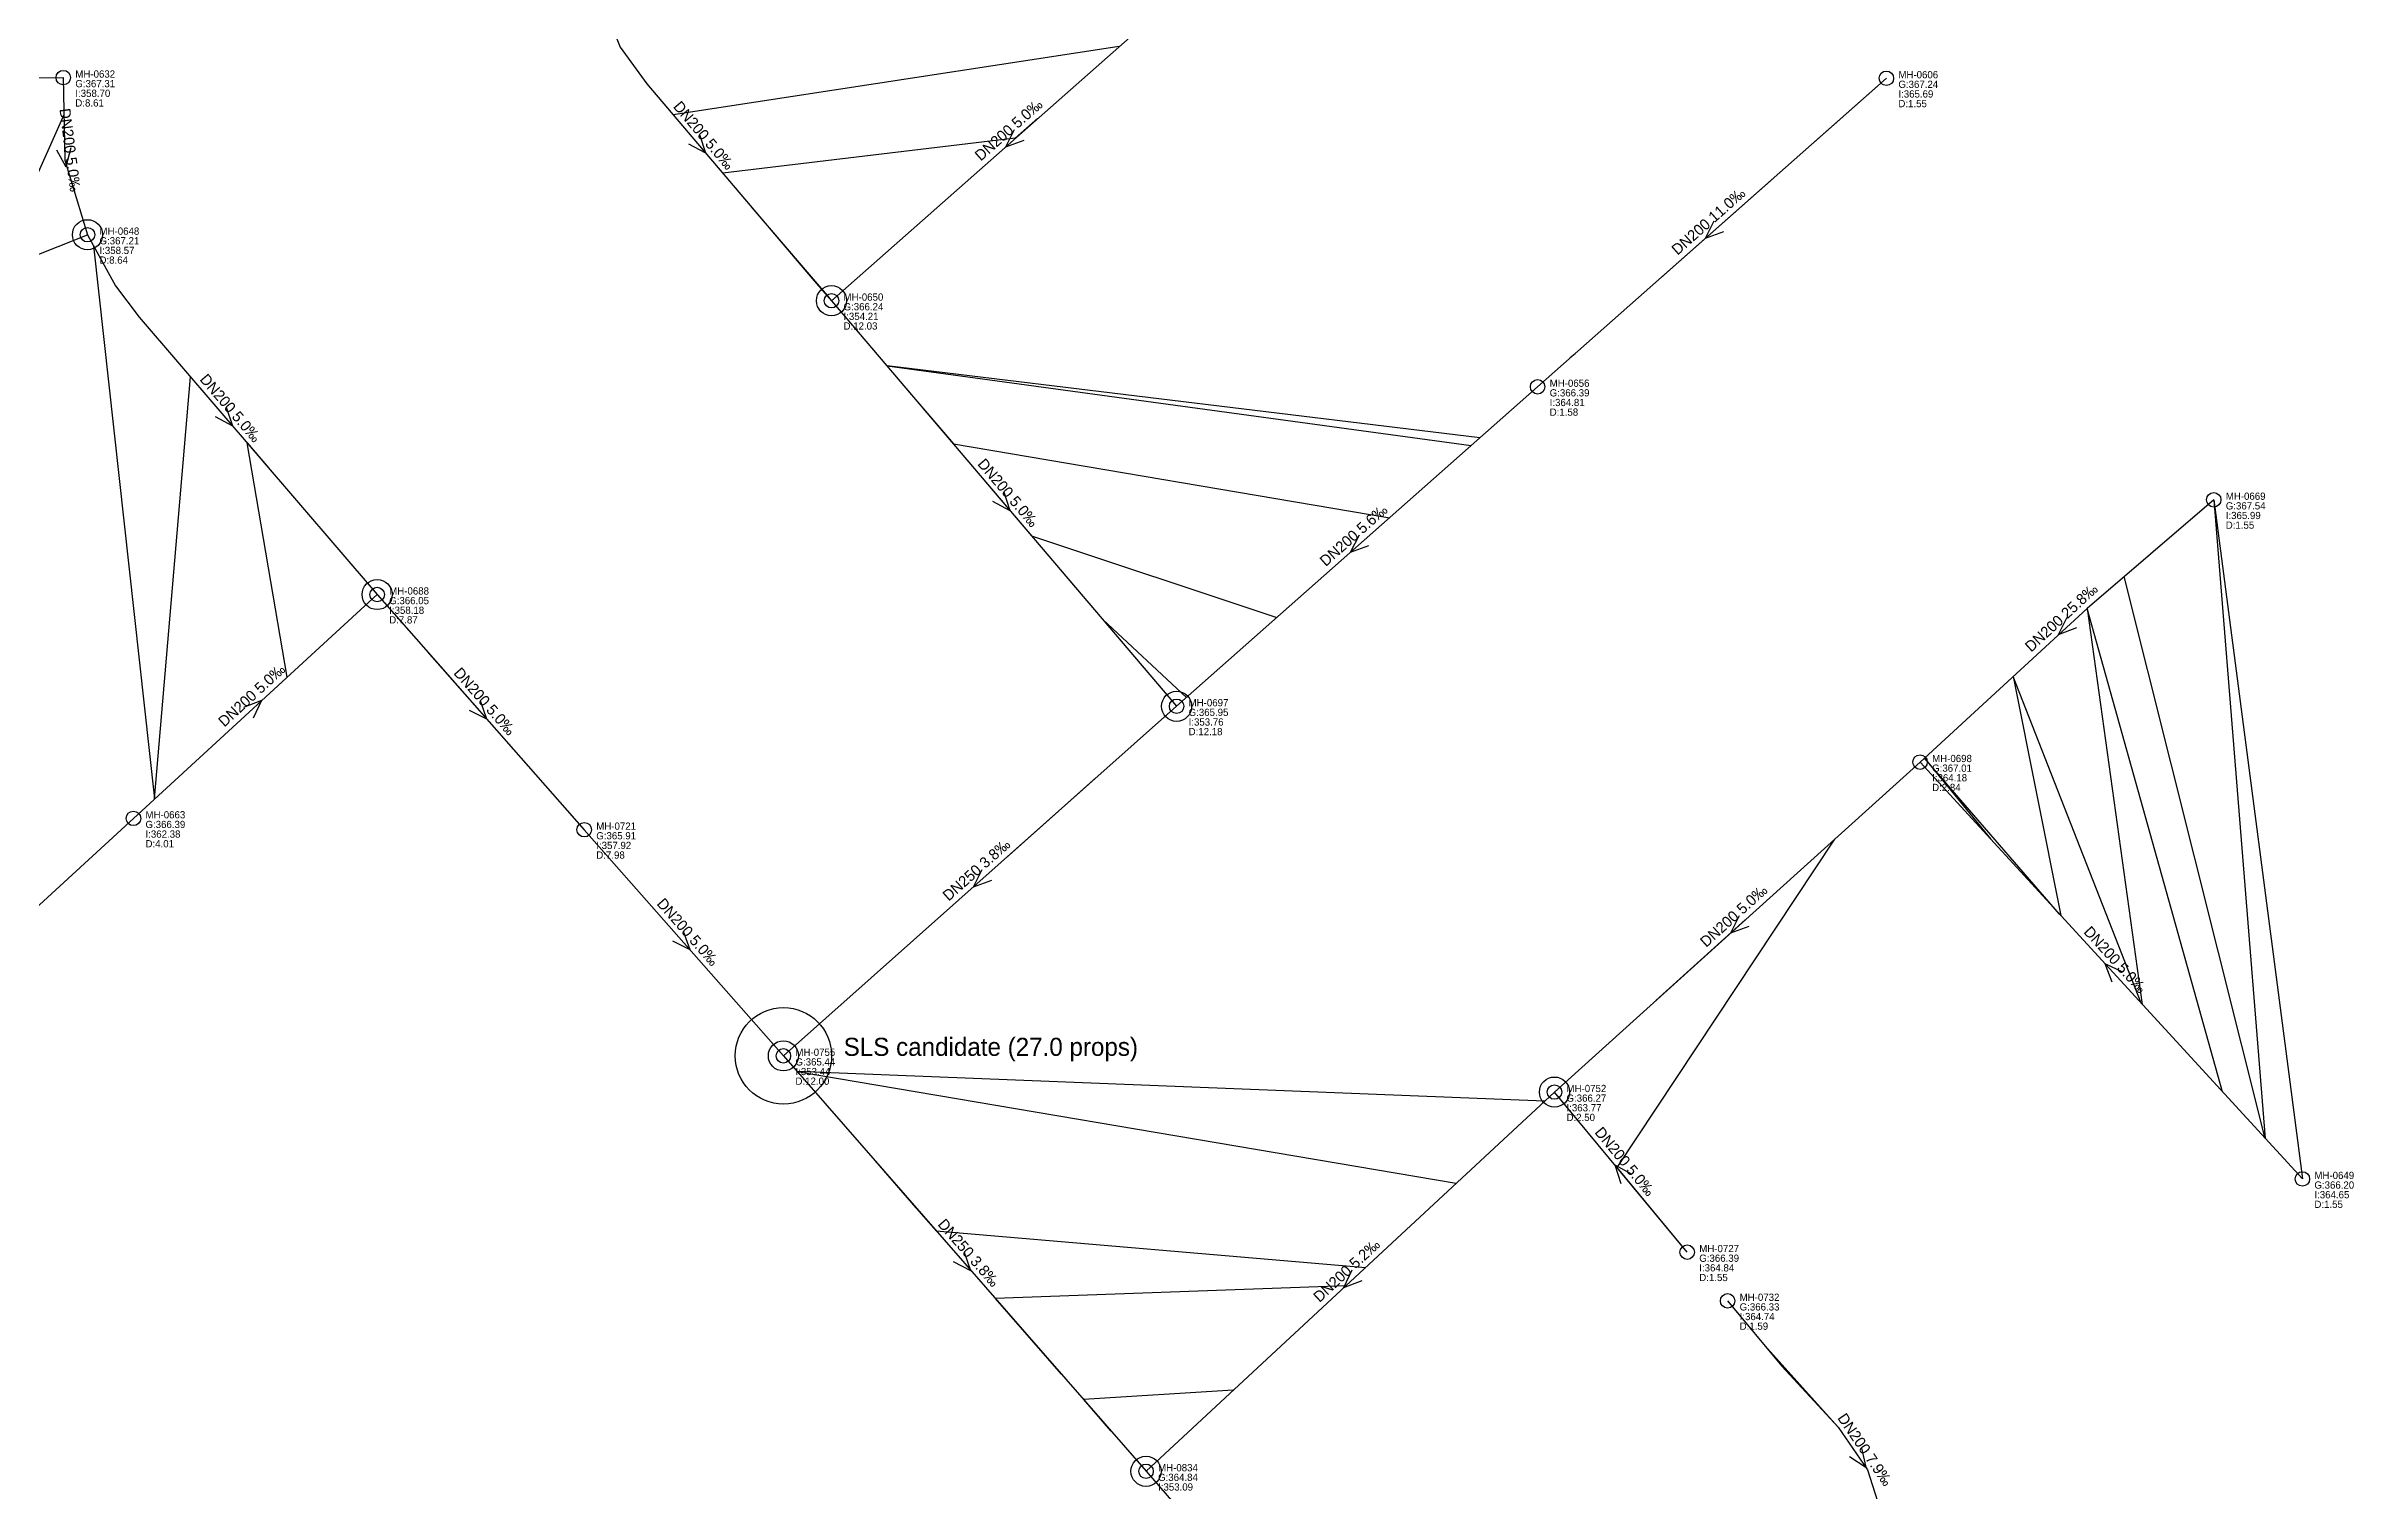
# Model space of a CAD drawing. Header units: metres. Extents: x 449913 to 451990, y 2566939 to 2570822.
# Drawn here: x 450757.8 to 451140.7, y 2569458.5 to 2569698.4 of the extents above; entities that cross this region are included whole.
import ezdxf
from ezdxf.enums import TextEntityAlignment as Align

# ---------------------------------------------------------------- set-up
doc = ezdxf.new("R2010")
doc.units = ezdxf.units.M
for name, color, linetype in [('SEW-DROP', 6, 'Continuous'), ('SEW-LABEL', 2, 'Continuous'), ('SEW-MH', 7, 'Continuous'), ('SEW-MH-LABEL', 8, 'Continuous'), ('SEW-PIPE-DN200', 3, 'Continuous'), ('SEW-PIPE-DN250', 4, 'Continuous'), ('SEW-RIDER', 8, 'Continuous'), ('SEW-SLS', 1, 'Continuous')]:
    doc.layers.add(name, color=color, linetype=linetype)

msp = doc.modelspace()

# ---------------------------------------------------------------- linework, layer by layer
at = {"layer": 'SEW-DROP'}
for centre in [(450764.64, 2569667.12), (450888.1, 2569656.18), (450812.71, 2569607.42), (450945.36, 2569588.88), (450880.12, 2569530.88), (451008.06, 2569524.87), (450940.29, 2569461.95)]:
    msp.add_circle(centre, 2.5, dxfattribs=at)
at = {"layer": 'SEW-LABEL'}
for p, q in [((450918.41, 2569684.55), (450916.95, 2569681.67)), ((450759.5, 2569681.21), (450761.07, 2569678.39)), ((450761.88, 2569681.52), (450761.07, 2569678.39)), ((450864.36, 2569682.19), (450867.21, 2569680.69)), ((450866.18, 2569683.75), (450867.21, 2569680.69)), ((450920, 2569682.76), (450916.95, 2569681.67)), ((451034.53, 2569669.38), (451033.08, 2569666.49)), ((451036.12, 2569667.58), (451033.08, 2569666.49)), ((450787.64, 2569638.5), (450788.68, 2569635.44)), ((450785.82, 2569636.94), (450788.68, 2569635.44)), ((450916.67, 2569624.45), (450917.7, 2569621.39)), ((450914.84, 2569622.9), (450917.7, 2569621.39)), ((450975.64, 2569617.28), (450974.19, 2569614.39)), ((450977.23, 2569615.48), (450974.19, 2569614.39)), ((451093.06, 2569603.64), (451091.66, 2569600.73)), ((451094.68, 2569601.88), (451091.66, 2569600.73)), ((450790.57, 2569588.72), (450793.6, 2569589.87)), ((450792.2, 2569586.95), (450793.6, 2569589.87)), ((450829.8, 2569589.83), (450830.88, 2569586.79)), ((450828, 2569588.24), (450830.88, 2569586.79)), ((450913.06, 2569561.77), (450911.62, 2569558.88)), ((450914.66, 2569559.98), (450911.62, 2569558.88)), ((450863.51, 2569551.56), (450864.59, 2569548.52)), ((451038.71, 2569554.14), (451037.28, 2569551.24)), ((451040.31, 2569552.36), (451037.28, 2569551.24)), ((450861.7, 2569549.97), (450864.59, 2569548.52)), ((451100.58, 2569543.12), (451099.43, 2569546.14)), ((451102.35, 2569544.74), (451099.43, 2569546.14)), ((451019.11, 2569509.67), (451018.12, 2569512.74)), ((451020.96, 2569511.2), (451018.12, 2569512.74)), ((450910.12, 2569498.33), (450911.19, 2569495.29)), ((450908.31, 2569496.76), (450911.19, 2569495.29)), ((450974.46, 2569495.31), (450973.08, 2569492.39)), ((450976.09, 2569493.55), (450973.08, 2569492.39)), ((451057.03, 2569464.41), (451059.72, 2569462.62)), ((451059.01, 2569465.77), (451059.72, 2569462.62))]:
    msp.add_line(p, q, dxfattribs=at)
at = {"layer": 'SEW-MH'}
for centre in [(450760.63, 2569693.19), (451063.13, 2569693.08), (450764.64, 2569667.12), (450888.1, 2569656.18), (451005.27, 2569641.89), (451117.45, 2569623.14), (450812.71, 2569607.42), (450945.36, 2569588.88), (451068.73, 2569579.62), (450772.27, 2569570.28), (450847.07, 2569568.4), (450880.12, 2569530.88), (451008.06, 2569524.87), (451132.16, 2569510.45), (451030.09, 2569498.31), (451036.79, 2569490.23), (450940.29, 2569461.95)]:
    msp.add_circle(centre, 1.2, dxfattribs=at)
at = {"layer": 'SEW-PIPE-DN200'}
for points in [[(450850.54, 2569710.51), (450851.53, 2569702), (450853.04, 2569698.24), (450857.45, 2569692.18), (450884.9, 2569659.86), (450888.1, 2569656.18)], [(450948.06, 2569709.14), (450888.1, 2569656.18)], [(450677.42, 2569696.14), (450688.76, 2569693.25), (450698.08, 2569692.44), (450760.63, 2569693.19)], [(450760.63, 2569693.19), (450760.89, 2569679.47), (450764.64, 2569667.12)], [(451063.13, 2569693.08), (451005.27, 2569641.89)], [(450744.85, 2569659.25), (450764.64, 2569667.12)], [(450764.64, 2569667.12), (450769.31, 2569658.62), (450773.22, 2569653.47), (450812.71, 2569607.42)], [(450888.1, 2569656.18), (450945.36, 2569588.88)], [(451005.27, 2569641.89), (450945.36, 2569588.88)], [(451117.45, 2569623.14), (451096.45, 2569605.13), (451068.73, 2569579.62)], [(450772.27, 2569570.28), (450812.71, 2569607.42)], [(450812.71, 2569607.42), (450847.07, 2569568.4)], [(451068.73, 2569579.62), (451008.06, 2569524.87)], [(451132.16, 2569510.45), (451068.73, 2569579.62)], [(450728.08, 2569529.7), (450772.27, 2569570.28)], [(450847.07, 2569568.4), (450880.12, 2569530.88)], [(451008.06, 2569524.87), (450940.29, 2569461.95)], [(451030.09, 2569498.31), (451008.06, 2569524.87)], [(451036.79, 2569490.23), (451045.79, 2569479.37), (451055.15, 2569469.27), (451060, 2569462.2), (451062.93, 2569453.04), (451064.56, 2569430.27)]]:
    msp.add_lwpolyline(points, dxfattribs=at)
at = {"layer": 'SEW-PIPE-DN250'}
for points in [[(450945.36, 2569588.88), (450880.12, 2569530.88)], [(450880.12, 2569530.88), (450940.29, 2569461.95)], [(450940.29, 2569461.95), (450961.59, 2569437.3), (450966.53, 2569429.23), (450969.52, 2569417.81), (450970.17, 2569397.93), (450970.35, 2569391.67)]]:
    msp.add_lwpolyline(points, dxfattribs=at)
at = {"layer": 'SEW-RIDER'}
for points in [[(450935.83, 2569698.34), (450861.83, 2569687.02), (450861.84, 2569687.01)], [(451063.13, 2569693.08), (451063.13, 2569693.08), (451051.09, 2569682.43)], [(451063.13, 2569693.08), (451063.13, 2569693.08), (451063.13, 2569693.08)], [(451063.13, 2569693.08), (451063.13, 2569693.08), (451063.13, 2569693.08)], [(450749.09, 2569660.94), (450760.75, 2569687.05)], [(450922.35, 2569686.44), (450918.59, 2569683.12), (450870.07, 2569677.32)], [(451044.38, 2569676.5), (451028.62, 2569662.55), (451025.66, 2569659.93)], [(450874.78, 2569671.77), (450887.7, 2569656.64)], [(450765.66, 2569665.26), (450775.79, 2569573.51), (450781.73, 2569643.55)], [(451011.47, 2569647.38), (451010.68, 2569646.68)], [(450995.7, 2569633.43), (450897.31, 2569645.35), (450994.25, 2569632.14)], [(450900.72, 2569641.34), (450908.33, 2569632.41), (450980.72, 2569620.17)], [(450797.79, 2569593.72), (450791.14, 2569632.57), (450794.74, 2569628.37)], [(450913.68, 2569626.11), (450921.29, 2569617.17), (450962, 2569603.61)], [(451117.45, 2569623.14), (451126, 2569517.17), (451102.58, 2569610.39)], [(451117.45, 2569623.14), (451117.45, 2569623.14), (451117.45, 2569623.14)], [(451117.45, 2569623.14), (451117.45, 2569623.14), (451132.16, 2569510.45)], [(451118.92, 2569524.9), (451096.45, 2569605.13), (451105.6, 2569539.42)], [(450933.12, 2569603.27), (450947.02, 2569590.35)], [(450821.03, 2569597.97), (450834.25, 2569582.96)], [(451105.4, 2569539.64), (451084.17, 2569593.84), (451092.08, 2569554.16)], [(451091.89, 2569554.37), (451069.46, 2569580.3), (451080.4, 2569566.9)], [(450932.04, 2569577.04), (450923.17, 2569569.15), (450917.1, 2569563.75)], [(451029.28, 2569499.27), (451018.44, 2569512.35), (451054.57, 2569566.84)], [(450915.7, 2569562.51), (450908.22, 2569555.86)], [(451039.72, 2569553.44), (451024.87, 2569540.04)], [(451006.43, 2569523.35), (450882.4, 2569528.27), (450991.77, 2569509.75)], [(450895.27, 2569513.52), (450902.12, 2569505.67), (450902.17, 2569505.62)], [(450902.21, 2569505.57), (450905.46, 2569501.85), (450976.74, 2569495.79)], [(450973.46, 2569492.74), (450915.28, 2569490.61), (450926.2, 2569478.09)], [(451042.43, 2569483.42), (451055.15, 2569469.27), (451055.15, 2569469.27)], [(450954.77, 2569475.39), (450929.9, 2569473.85), (450934.41, 2569468.68)]]:
    msp.add_lwpolyline(points, dxfattribs=at)
at = {"layer": 'SEW-SLS'}
msp.add_circle((450880.12, 2569530.88), 8, dxfattribs=at)

# ---------------------------------------------------------------- texts
at = {"layer": 'SEW-LABEL'}
for s, rotation, p in [('DN200 5.0‰', -49.6504, (450866.24, 2569683.03)), ('DN200 5.0‰', 41.4476, (450918.08, 2569683.86)), ('DN200 5.0‰', -82.6266, (450760.88, 2569681.07)), ('DN200 11.0‰', 41.5032, (451034.2, 2569668.69)), ('DN200 5.0‰', -49.3857, (450787.7, 2569637.78)), ('DN200 5.0‰', -49.6086, (450916.73, 2569623.73)), ('DN200 5.6‰', 41.5032, (450975.32, 2569616.59)), ('DN200 25.8‰', 42.6214, (451092.77, 2569602.94)), ('DN200 5.0‰', 42.5676, (450792.49, 2569590.05)), ('DN200 5.0‰', -48.6282, (450829.89, 2569589.11)), ('DN250 3.8‰', 41.6381, (450912.74, 2569561.08)), ('DN200 5.0‰', 42.0698, (451038.4, 2569553.45)), ('DN200 5.0‰', -48.6282, (450863.6, 2569550.84)), ('DN200 5.0‰', 312.5214, (451100.45, 2569546.24)), ('DN200 5.0‰', 309.6668, (451019.07, 2569512.79)), ('DN250 3.8‰', -48.8821, (450910.2, 2569497.62)), ('DN200 5.2‰', 42.8709, (450974.18, 2569494.61)), ('DN200 7.9‰', -55.5551, (451058.87, 2569465.05))]:
    msp.add_text(s, height=1.8, rotation=rotation, dxfattribs=at).set_placement(p, align=Align.CENTER)
at = {"layer": 'SEW-MH-LABEL'}
for s, p in [('G:367.31', (450762.63, 2569691.59)), ('MH-0632', (450762.63, 2569693.19)), ('G:367.24', (451065.13, 2569691.48)), ('MH-0606', (451065.13, 2569693.08)), ('D:8.61', (450762.63, 2569688.39)), ('I:358.70', (450762.63, 2569689.99)), ('D:1.55', (451065.13, 2569688.28)), ('I:365.69', (451065.13, 2569689.88)), ('G:367.21', (450766.64, 2569665.52)), ('MH-0648', (450766.64, 2569667.12)), ('D:8.64', (450766.64, 2569662.32)), ('I:358.57', (450766.64, 2569663.92)), ('G:366.24', (450890.1, 2569654.58)), ('MH-0650', (450890.1, 2569656.18)), ('I:354.21', (450890.1, 2569652.98)), ('D:12.03', (450890.1, 2569651.38)), ('MH-0656', (451007.27, 2569641.89)), ('G:366.39', (451007.27, 2569640.29)), ('I:364.81', (451007.27, 2569638.69)), ('D:1.58', (451007.27, 2569637.09)), ('MH-0669', (451119.45, 2569623.14)), ('G:367.54', (451119.45, 2569621.54)), ('D:1.55', (451119.45, 2569618.34)), ('I:365.99', (451119.45, 2569619.94)), ('MH-0688', (450814.71, 2569607.42)), ('G:366.05', (450814.71, 2569605.82)), ('I:358.18', (450814.71, 2569604.22)), ('D:7.87', (450814.71, 2569602.62)), ('MH-0697', (450947.36, 2569588.88)), ('G:365.95', (450947.36, 2569587.28)), ('D:12.18', (450947.36, 2569584.08)), ('I:353.76', (450947.36, 2569585.68)), ('G:367.01', (451070.73, 2569578.02)), ('MH-0698', (451070.73, 2569579.62)), ('I:364.18', (451070.73, 2569576.42)), ('D:2.84', (451070.73, 2569574.82)), ('G:366.39', (450774.27, 2569568.68)), ('MH-0663', (450774.27, 2569570.28)), ('MH-0721', (450849.07, 2569568.4)), ('D:4.01', (450774.27, 2569565.48)), ('I:362.38', (450774.27, 2569567.08)), ('G:365.91', (450849.07, 2569566.8)), ('I:357.92', (450849.07, 2569565.2)), ('D:7.98', (450849.07, 2569563.6)), ('MH-0755', (450882.12, 2569530.88)), ('G:365.44', (450882.12, 2569529.28)), ('I:353.44', (450882.12, 2569527.68)), ('D:12.00', (450882.12, 2569526.08)), ('G:366.27', (451010.06, 2569523.27)), ('MH-0752', (451010.06, 2569524.87)), ('D:2.50', (451010.06, 2569520.07)), ('I:363.77', (451010.06, 2569521.67)), ('G:366.20', (451134.16, 2569508.85)), ('MH-0649', (451134.16, 2569510.45)), ('I:364.65', (451134.16, 2569507.25)), ('D:1.55', (451134.16, 2569505.65)), ('G:366.39', (451032.09, 2569496.71)), ('MH-0727', (451032.09, 2569498.31)), ('D:1.55', (451032.09, 2569493.51)), ('I:364.84', (451032.09, 2569495.11)), ('G:366.33', (451038.79, 2569488.63)), ('MH-0732', (451038.79, 2569490.23)), ('D:1.59', (451038.79, 2569485.43)), ('I:364.74', (451038.79, 2569487.03)), ('MH-0834', (450942.29, 2569461.95)), ('G:364.84', (450942.29, 2569460.35)), ('I:353.09', (450942.29, 2569458.75))]:
    msp.add_text(s, height=1.2, dxfattribs=at).set_placement(p)
at = {"layer": 'SEW-SLS'}
msp.add_text('SLS candidate (27.0 props)', height=3, dxfattribs=at).set_placement((450890.12, 2569530.88))

doc.saveas('drawing.dxf')
